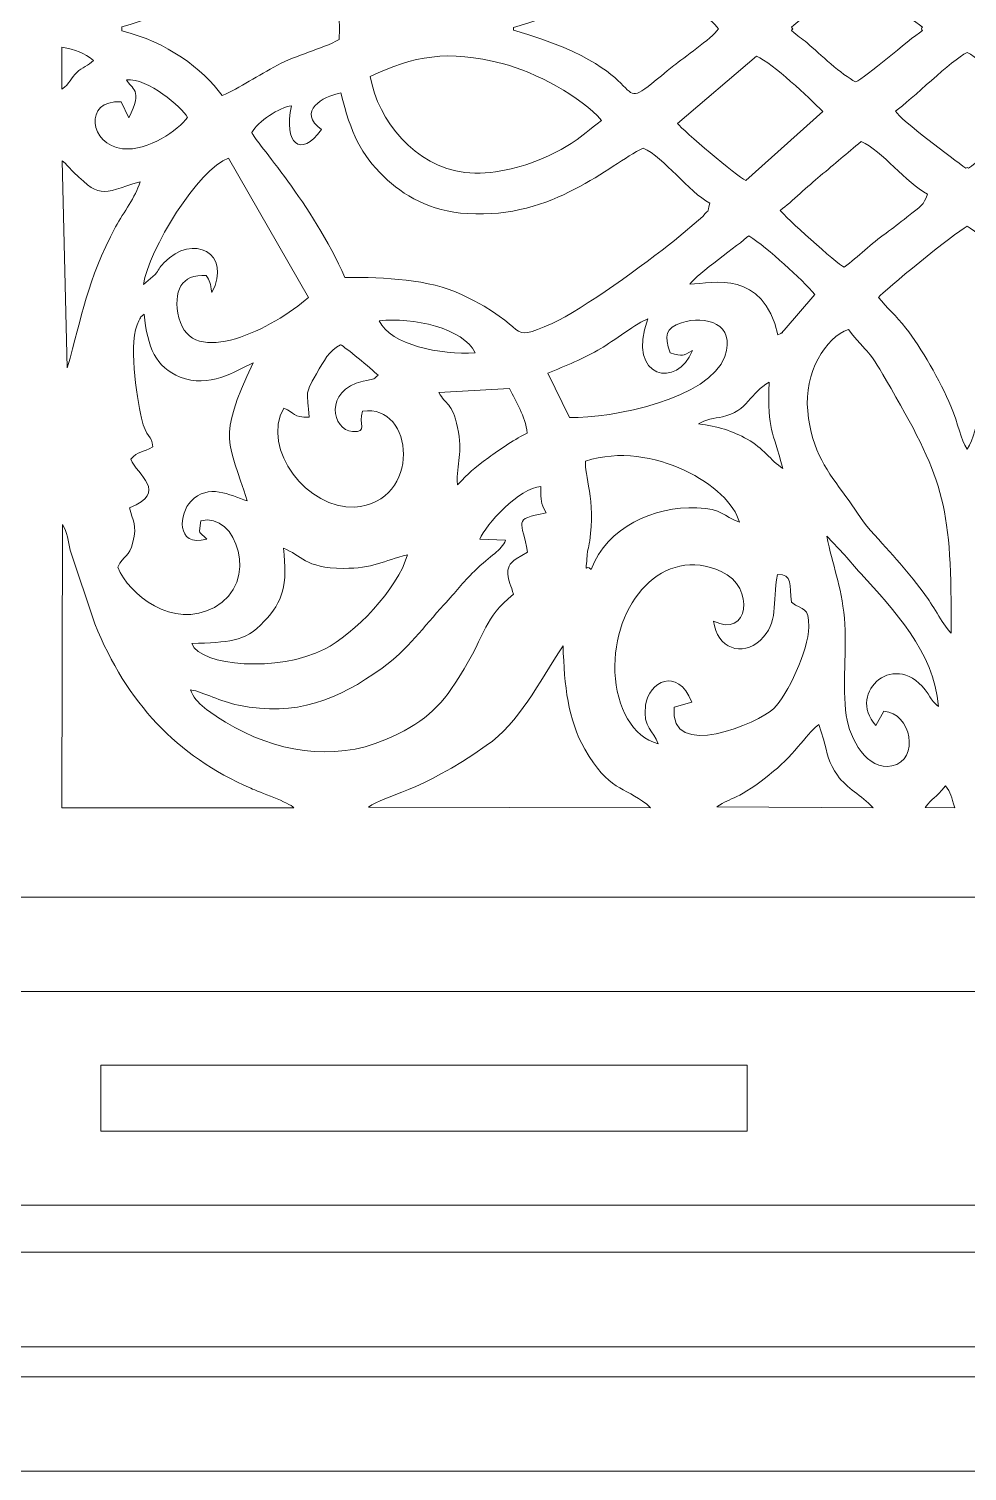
# Model space of a CAD drawing. Header units: millimetres. Extents: x 157 to 646, y -202 to 630.
# Drawn here: x 381.2 to 432.3, y 246.9 to 325.4 of the extents above; entities that cross this region are included whole.
import ezdxf

# ---------------------------------------------------------------- set-up
doc = ezdxf.new("R2010")
doc.units = ezdxf.units.MM
doc.header["$MEASUREMENT"] = 0
doc.layers.add('layer 1', color=7, linetype='Continuous')

msp = doc.modelspace()

# ---------------------------------------------------------------- linework, layer by layer
at = {"layer": 'layer 1', "color": 240, "lineweight": 9}
for points in [[(162.0286, 253.693), (508.8282, 253.693), (508.8282, 258.8336), (162.0286, 258.8336), (162.0286, 253.693)], [(162.0286, 246.9197), (508.8282, 246.9197), (508.8282, 252.0603), (162.0286, 252.0603), (162.0286, 246.9197)]]:
    msp.add_lwpolyline(points, close=True, dxfattribs=at)
for points, knots in [([(157.1514, 265.4211), (157.1514, 265.4211), (157.1514, 380.4211), (157.1514, 380.4211), (157.1514, 380.4211), (157.1399, 380.9546), (157.7854, 384.4211), (161.5119, 384.4211), (161.5119, 384.4211), (280.1487, 384.4211), (428.5206, 384.4476), (534.1882, 384.4476), (534.1882, 384.4476), (534.1882, 377.2618), (534.1882, 382.7484), (534.1882, 364.176), (534.1882, 364.176), (529.1451, 362.0629), (525.5787, 357.069), (525.5787, 351.2821), (525.5787, 351.2821), (525.5787, 351.2821), (525.5787, 290.5336), (525.5787, 290.5336), (525.5787, 290.5336), (525.5787, 284.7467), (529.1451, 279.7528), (534.1882, 277.6397), (534.1882, 277.6397), (534.1882, 277.6397), (534.1882, 261.3946), (534.1882, 261.3946), (534.1882, 261.3946), (428.5206, 261.3946), (280.1487, 261.4211), (161.5119, 261.4211), (161.5119, 261.4211), (157.7854, 261.4211), (157.1399, 264.8876), (157.1514, 265.4211)], [0, 0, 0, 0, 0.0909091, 0.0909091, 0.0909091, 0.0909091, 0.1818182, 0.1818182, 0.1818182, 0.1818182, 0.2727273, 0.2727273, 0.2727273, 0.2727273, 0.3636364, 0.3636364, 0.3636364, 0.3636364, 0.4545455, 0.4545455, 0.4545455, 0.4545455, 0.5454545, 0.5454545, 0.5454545, 0.5454545, 0.6363636, 0.6363636, 0.6363636, 0.6363636, 0.7272727, 0.7272727, 0.7272727, 0.7272727, 0.8181818, 0.8181818, 0.8181818, 0.8181818, 1, 1, 1, 1]), ([(407.6091, 325.4879), (416.3236, 327.998), (412.2382, 330.7162), (416.3378, 327.4241), (416.3378, 327.4241), (416.8689, 326.9975), (418.3508, 325.9818), (418.7739, 325.4211), (418.7739, 325.4211), (418.3508, 324.8604), (416.8689, 323.8447), (416.3378, 323.4181), (416.3378, 323.4181), (412.2382, 320.126), (416.3236, 322.8442), (407.6091, 325.3543), (407.6091, 325.3543), (407.6091, 325.3543), (407.6091, 325.4879), (407.6091, 325.4879)], [0, 0, 0, 0, 0.1666667, 0.1666667, 0.1666667, 0.1666667, 0.3333333, 0.3333333, 0.3333333, 0.3333333, 0.5, 0.5, 0.5, 0.5, 0.6666667, 0.6666667, 0.6666667, 0.6666667, 1, 1, 1, 1]), ([(391.7637, 329.0538), (392.7161, 328.6419), (393.742, 327.9382), (394.7654, 327.397), (394.7654, 327.397), (395.8197, 326.8396), (397.1252, 326.544), (398.1366, 326.0007), (398.1366, 326.0007), (398.1366, 326.0007), (398.1429, 325.4211), (398.1429, 325.4211), (398.1429, 325.4211), (398.1429, 325.4211), (398.1366, 324.8415), (398.1366, 324.8415), (398.1366, 324.8415), (397.1252, 324.2982), (395.8197, 324.0026), (394.7654, 323.4452), (394.7654, 323.4452), (393.742, 322.904), (392.7161, 322.2003), (391.7637, 321.7884), (391.7637, 321.7884), (390.6887, 323.2557), (388.7578, 324.7175), (386.3038, 325.3079), (386.3038, 325.3079), (386.3038, 325.3079), (386.3038, 325.5343), (386.3038, 325.5343), (386.3038, 325.5343), (388.7578, 326.1247), (390.6887, 327.5865), (391.7637, 329.0538)], [0, 0, 0, 0, 0.1, 0.1, 0.1, 0.1, 0.2, 0.2, 0.2, 0.2, 0.3, 0.3, 0.3, 0.3, 0.4, 0.4, 0.4, 0.4, 0.5, 0.5, 0.5, 0.5, 0.6, 0.6, 0.6, 0.6, 0.7, 0.7, 0.7, 0.7, 0.8, 0.8, 0.8, 0.8, 1, 1, 1, 1]), ([(426.2227, 328.3112), (426.8198, 328.0482), (429.0427, 326.0684), (429.8639, 325.5112), (429.8639, 325.5112), (429.8492, 325.484), (429.8293, 325.4537), (429.8049, 325.4211), (429.8049, 325.4211), (429.8293, 325.3885), (429.8492, 325.3582), (429.8639, 325.331), (429.8639, 325.331), (429.0427, 324.7738), (426.8198, 322.794), (426.2227, 322.531), (426.2227, 322.531), (425.481, 322.9237), (424.2786, 324.0482), (423.5828, 324.66), (423.5828, 324.66), (423.2772, 324.9287), (423.1029, 324.9989), (422.7387, 325.331), (422.7387, 325.331), (422.7487, 325.3502), (422.7726, 325.3809), (422.8082, 325.4211), (422.8082, 325.4211), (422.7726, 325.4613), (422.7487, 325.492), (422.7387, 325.5112), (422.7387, 325.5112), (423.1029, 325.8433), (423.2772, 325.9135), (423.5828, 326.1822), (423.5828, 326.1822), (424.2786, 326.794), (425.481, 327.9185), (426.2227, 328.3112)], [0, 0, 0, 0, 0.0909091, 0.0909091, 0.0909091, 0.0909091, 0.1818182, 0.1818182, 0.1818182, 0.1818182, 0.2727273, 0.2727273, 0.2727273, 0.2727273, 0.3636364, 0.3636364, 0.3636364, 0.3636364, 0.4545455, 0.4545455, 0.4545455, 0.4545455, 0.5454545, 0.5454545, 0.5454545, 0.5454545, 0.6363636, 0.6363636, 0.6363636, 0.6363636, 0.7272727, 0.7272727, 0.7272727, 0.7272727, 0.8181818, 0.8181818, 0.8181818, 0.8181818, 1, 1, 1, 1]), ([(384.7727, 323.6991), (384.2478, 324.1134), (383.7892, 324.2915), (383.0417, 324.4302), (383.0417, 324.4302), (383.0417, 324.4302), (383.0484, 322.1368), (383.0484, 322.1368), (383.0484, 322.1368), (383.4787, 322.4358), (383.513, 322.7386), (383.8711, 323.0673), (383.8711, 323.0673), (384.125, 323.3001), (384.4876, 323.4393), (384.7727, 323.6991)], [0, 0, 0, 0, 0.2, 0.2, 0.2, 0.2, 0.4, 0.4, 0.4, 0.4, 0.6, 0.6, 0.6, 0.6, 1, 1, 1, 1]), ([(412.4057, 320.4354), (411.3141, 321.7351), (408.7797, 323.0708), (406.9977, 323.5354), (406.9977, 323.5354), (404.0448, 324.305), (402.1557, 323.9448), (399.8217, 322.823), (399.8217, 322.823), (400.2506, 320.4124), (402.2561, 317.9387), (404.97, 317.6016), (404.97, 317.6016), (406.3882, 317.4255), (408.0946, 317.8847), (409.2344, 318.3892), (409.2344, 318.3892), (410.7914, 319.0781), (411.0878, 319.4182), (412.4057, 320.4354)], [0, 0, 0, 0, 0.1666667, 0.1666667, 0.1666667, 0.1666667, 0.3333333, 0.3333333, 0.3333333, 0.3333333, 0.5, 0.5, 0.5, 0.5, 0.6666667, 0.6666667, 0.6666667, 0.6666667, 1, 1, 1, 1]), ([(420.2518, 317.1735), (420.2518, 317.1735), (424.4385, 320.925), (424.4385, 320.925), (424.4385, 320.925), (423.6649, 321.6922), (421.7584, 323.5135), (420.8344, 323.9395), (420.8344, 323.9395), (420.8344, 323.9395), (416.5338, 320.2722), (416.5338, 320.2722), (416.5338, 320.2722), (416.8316, 319.8953), (419.7658, 317.4015), (420.2518, 317.1735)], [0, 0, 0, 0, 0.2, 0.2, 0.2, 0.2, 0.4, 0.4, 0.4, 0.4, 0.6, 0.6, 0.6, 0.6, 1, 1, 1, 1]), ([(432.3635, 317.8339), (432.3444, 317.8417), (432.3213, 317.853), (432.2951, 317.8668), (432.2951, 317.8668), (432.2689, 317.853), (432.2458, 317.8417), (432.2267, 317.8339), (432.2267, 317.8339), (431.4868, 318.39), (428.7272, 320.4132), (428.3886, 320.942), (428.3886, 320.942), (429.2736, 321.5526), (431.4428, 323.7367), (432.2951, 324.1291), (432.2951, 324.1291), (433.1474, 323.7367), (435.3166, 321.5526), (436.2016, 320.942), (436.2016, 320.942), (435.863, 320.4132), (433.1034, 318.39), (432.3635, 317.8339)], [0, 0, 0, 0, 0.1428571, 0.1428571, 0.1428571, 0.1428571, 0.2857143, 0.2857143, 0.2857143, 0.2857143, 0.4285714, 0.4285714, 0.4285714, 0.4285714, 0.5714286, 0.5714286, 0.5714286, 0.5714286, 0.7142857, 0.7142857, 0.7142857, 0.7142857, 1, 1, 1, 1]), ([(389.8785, 320.5986), (389.5475, 321.1589), (387.7378, 322.7533), (386.5535, 322.6511), (386.5535, 322.6511), (386.831, 322.1247), (387.4867, 322.17), (386.687, 320.5687), (386.687, 320.5687), (386.687, 320.5687), (386.2773, 321.4499), (386.2773, 321.4499), (386.2773, 321.4499), (384.1737, 321.5769), (384.5465, 319.0868), (386.3439, 318.8961), (386.3439, 318.8961), (387.7494, 318.7469), (389.386, 319.9233), (389.8785, 320.5986)], [0, 0, 0, 0, 0.1666667, 0.1666667, 0.1666667, 0.1666667, 0.3333333, 0.3333333, 0.3333333, 0.3333333, 0.5, 0.5, 0.5, 0.5, 0.6666667, 0.6666667, 0.6666667, 0.6666667, 1, 1, 1, 1]), ([(398.4348, 311.8957), (400.6777, 311.8867), (402.9717, 311.8137), (404.8187, 310.9509), (404.8187, 310.9509), (408.663, 309.1553), (407.1386, 308.2286), (409.711, 309.3914), (409.711, 309.3914), (411.3993, 310.1543), (414.7732, 312.6256), (416.3749, 313.904), (416.3749, 313.904), (416.3749, 313.904), (417.9072, 315.2028), (417.9072, 315.2028), (417.9072, 315.2028), (418.3758, 315.7472), (418.1022, 315.2798), (418.2942, 315.937), (418.2942, 315.937), (417.1404, 316.5404), (415.8185, 318.4159), (414.6764, 318.9351), (414.6764, 318.9351), (412.7747, 318.0023), (409.7909, 315.0752), (405.1261, 315.3636), (405.1261, 315.3636), (403.0178, 315.494), (401.6375, 316.3534), (400.5601, 317.3827), (400.5601, 317.3827), (399.3119, 318.5751), (398.7729, 319.7204), (398.2256, 321.9298), (398.2256, 321.9298), (397.6077, 321.8577), (395.8725, 321.1063), (396.9658, 320.1065), (396.9658, 320.1065), (396.9658, 320.1065), (397.1617, 319.9459), (397.1617, 319.9459), (397.1617, 319.9459), (396.031, 318.3475), (395.0803, 319.2011), (395.5337, 321.2335), (395.5337, 321.2335), (394.8716, 321.1496), (393.7081, 320.3813), (393.3711, 319.7826), (393.3711, 319.7826), (393.6126, 319.2205), (396.6813, 315.9113), (398.4348, 311.8957)], [0, 0, 0, 0, 0.0666667, 0.0666667, 0.0666667, 0.0666667, 0.1333333, 0.1333333, 0.1333333, 0.1333333, 0.2, 0.2, 0.2, 0.2, 0.2666667, 0.2666667, 0.2666667, 0.2666667, 0.3333333, 0.3333333, 0.3333333, 0.3333333, 0.4, 0.4, 0.4, 0.4, 0.4666667, 0.4666667, 0.4666667, 0.4666667, 0.5333333, 0.5333333, 0.5333333, 0.5333333, 0.6, 0.6, 0.6, 0.6, 0.6666667, 0.6666667, 0.6666667, 0.6666667, 0.7333333, 0.7333333, 0.7333333, 0.7333333, 0.8, 0.8, 0.8, 0.8, 0.8666667, 0.8666667, 0.8666667, 0.8666667, 1, 1, 1, 1]), ([(425.6069, 312.4479), (426.3606, 313.0115), (427.0922, 313.747), (427.8639, 314.2905), (427.8639, 314.2905), (428.3157, 314.6087), (428.5664, 314.8094), (429.0227, 315.1757), (429.0227, 315.1757), (429.818, 315.8139), (429.9164, 315.7876), (430.1386, 316.4315), (430.1386, 316.4315), (428.9641, 317.0419), (427.6775, 318.7829), (426.5306, 319.2892), (426.5306, 319.2892), (425.7281, 318.628), (425.1271, 318.0993), (424.2997, 317.415), (424.2997, 317.415), (423.6315, 316.8623), (422.7699, 316.0231), (422.1213, 315.5398), (422.1213, 315.5398), (422.3315, 315.2458), (425.2114, 312.6184), (425.6069, 312.4479)], [0, 0, 0, 0, 0.125, 0.125, 0.125, 0.125, 0.25, 0.25, 0.25, 0.25, 0.375, 0.375, 0.375, 0.375, 0.5, 0.5, 0.5, 0.5, 0.625, 0.625, 0.625, 0.625, 0.75, 0.75, 0.75, 0.75, 1, 1, 1, 1]), ([(387.2977, 317.0947), (385.106, 316.4532), (385.1774, 316.0769), (383.3603, 317.9551), (383.3603, 317.9551), (383.1367, 318.1862), (383.308, 318.038), (383.05, 318.2444), (383.05, 318.2444), (383.05, 318.2444), (383.3343, 306.9748), (383.3343, 306.9748), (383.3343, 306.9748), (384.1812, 309.834), (384.3691, 311.6546), (385.9697, 314.6413), (385.9697, 314.6413), (386.4193, 315.4802), (387.0314, 316.228), (387.2977, 317.0947)], [0, 0, 0, 0, 0.1666667, 0.1666667, 0.1666667, 0.1666667, 0.3333333, 0.3333333, 0.3333333, 0.3333333, 0.5, 0.5, 0.5, 0.5, 0.6666667, 0.6666667, 0.6666667, 0.6666667, 1, 1, 1, 1]), ([(391.1996, 311.0685), (391.1269, 311.6006), (391.0982, 311.6745), (390.8989, 311.9985), (390.8989, 311.9985), (389.5503, 312.0947), (389.0647, 311.1542), (389.4151, 309.6834), (389.4151, 309.6834), (390.089, 306.8555), (394.5794, 309.1308), (396.4675, 310.8074), (396.4675, 310.8074), (396.4675, 310.8074), (392.1114, 318.3773), (392.1114, 318.3773), (392.1114, 318.3773), (390.4711, 317.8351), (387.7509, 313.3681), (387.4869, 311.5064), (387.4869, 311.5064), (387.4869, 311.5064), (388.1188, 312.0446), (388.1188, 312.0446), (388.1188, 312.0446), (388.3317, 312.313), (388.3224, 312.3945), (388.5901, 312.6779), (388.5901, 312.6779), (390.1652, 314.3453), (392.3436, 313.1894), (391.1996, 311.0685)], [0, 0, 0, 0, 0.1111111, 0.1111111, 0.1111111, 0.1111111, 0.2222222, 0.2222222, 0.2222222, 0.2222222, 0.3333333, 0.3333333, 0.3333333, 0.3333333, 0.4444444, 0.4444444, 0.4444444, 0.4444444, 0.5555556, 0.5555556, 0.5555556, 0.5555556, 0.6666667, 0.6666667, 0.6666667, 0.6666667, 0.7777778, 0.7777778, 0.7777778, 0.7777778, 1, 1, 1, 1]), ([(421.9999, 308.7649), (422.5396, 309.0588), (422.024, 308.7175), (422.3393, 309.0175), (422.3393, 309.0175), (422.3393, 309.0175), (424.0169, 310.9574), (424.0169, 310.9574), (424.0169, 310.9574), (423.291, 311.8041), (421.476, 313.4573), (420.4222, 314.1602), (420.4222, 314.1602), (419.8709, 313.6669), (417.6191, 312.1017), (417.2054, 311.5224), (417.2054, 311.5224), (418.51, 311.5868), (421.1708, 312.3138), (421.9999, 308.7649)], [0, 0, 0, 0, 0.1666667, 0.1666667, 0.1666667, 0.1666667, 0.3333333, 0.3333333, 0.3333333, 0.3333333, 0.5, 0.5, 0.5, 0.5, 0.6666667, 0.6666667, 0.6666667, 0.6666667, 1, 1, 1, 1]), ([(432.2951, 314.6856), (433.0229, 314.2835), (436.8321, 311.1478), (437.1165, 310.8074), (437.1165, 310.8074), (436.6538, 310.2412), (436.1707, 309.8156), (435.6331, 309.1349), (435.6331, 309.1349), (434.7909, 308.0687), (433.7656, 306.2608), (433.1746, 304.876), (433.1746, 304.876), (432.7553, 303.8939), (432.6699, 303.0867), (432.2951, 302.5357), (432.2951, 302.5357), (431.9203, 303.0867), (431.8349, 303.8939), (431.4156, 304.876), (431.4156, 304.876), (430.8246, 306.2608), (429.7993, 308.0687), (428.9571, 309.1349), (428.9571, 309.1349), (428.4195, 309.8156), (427.9364, 310.2412), (427.4737, 310.8074), (427.4737, 310.8074), (427.7581, 311.1478), (431.5673, 314.2835), (432.2951, 314.6856)], [0, 0, 0, 0, 0.1111111, 0.1111111, 0.1111111, 0.1111111, 0.2222222, 0.2222222, 0.2222222, 0.2222222, 0.3333333, 0.3333333, 0.3333333, 0.3333333, 0.4444444, 0.4444444, 0.4444444, 0.4444444, 0.5555556, 0.5555556, 0.5555556, 0.5555556, 0.6666667, 0.6666667, 0.6666667, 0.6666667, 0.7777778, 0.7777778, 0.7777778, 0.7777778, 1, 1, 1, 1]), ([(390.6123, 298.6474), (390.4776, 297.8636), (390.4869, 298.0761), (390.9209, 297.6495), (390.9209, 297.6495), (389.1912, 297.1912), (389.4487, 299.0851), (390.0523, 299.7022), (390.0523, 299.7022), (391.0371, 300.709), (392.1659, 300.0436), (393.1178, 299.7297), (393.1178, 299.7297), (392.1447, 303.0143), (391.4312, 302.9683), (393.4462, 307.2429), (393.4462, 307.2429), (392.4835, 306.7896), (391.0499, 305.8337), (389.479, 306.4684), (389.479, 306.4684), (388.1507, 307.0053), (387.7006, 308.0748), (387.5125, 309.8984), (387.5125, 309.8984), (387.2572, 309.6423), (387.4185, 309.8765), (387.2367, 309.5378), (387.2367, 309.5378), (386.6207, 308.4309), (387.1149, 305.433), (387.3738, 304.2388), (387.3738, 304.2388), (387.6178, 303.1127), (387.9538, 303.334), (387.9922, 302.6745), (387.9922, 302.6745), (387.4377, 302.3336), (387.1827, 302.4822), (386.7955, 301.9953), (386.7955, 301.9953), (387.1113, 301.1345), (388.8933, 300.2157), (386.7163, 299.3449), (386.7163, 299.3449), (386.8984, 298.6404), (387.1454, 298.431), (386.9126, 297.4801), (386.9126, 297.4801), (386.7022, 296.6215), (386.4035, 296.819), (386.0879, 296.1206), (386.0879, 296.1206), (386.6838, 294.6247), (389.0698, 292.7138), (391.3416, 293.9295), (391.3416, 293.9295), (393.8466, 295.2698), (392.5322, 299.1743), (390.6123, 298.6474)], [0, 0, 0, 0, 0.0625, 0.0625, 0.0625, 0.0625, 0.125, 0.125, 0.125, 0.125, 0.1875, 0.1875, 0.1875, 0.1875, 0.25, 0.25, 0.25, 0.25, 0.3125, 0.3125, 0.3125, 0.3125, 0.375, 0.375, 0.375, 0.375, 0.4375, 0.4375, 0.4375, 0.4375, 0.5, 0.5, 0.5, 0.5, 0.5625, 0.5625, 0.5625, 0.5625, 0.625, 0.625, 0.625, 0.625, 0.6875, 0.6875, 0.6875, 0.6875, 0.75, 0.75, 0.75, 0.75, 0.8125, 0.8125, 0.8125, 0.8125, 0.875, 0.875, 0.875, 0.875, 1, 1, 1, 1]), ([(405.5302, 307.7919), (404.9144, 309.1194), (402.1187, 309.7519), (400.3126, 309.5236), (400.3126, 309.5236), (400.9166, 308.2165), (403.6464, 307.6586), (405.5302, 307.7919)], [0, 0, 0, 0, 0.3333333, 0.3333333, 0.3333333, 0.3333333, 1, 1, 1, 1]), ([(410.6548, 304.2619), (412.9857, 304.2181), (418.2989, 305.2868), (419.1097, 307.5849), (419.1097, 307.5849), (419.7459, 309.388), (418.0372, 309.8402), (416.7635, 309.4239), (416.7635, 309.4239), (415.8733, 309.133), (415.8182, 308.7378), (416.135, 307.7815), (416.135, 307.7815), (416.8682, 307.5867), (416.7803, 307.6024), (417.3444, 307.9186), (417.3444, 307.9186), (416.5949, 305.838), (413.7299, 306.3388), (414.9256, 309.6298), (414.9256, 309.6298), (414.4051, 309.4648), (412.9649, 308.3755), (412.374, 308.0292), (412.374, 308.0292), (411.4274, 307.4745), (410.453, 307.068), (409.4813, 306.6883), (409.4813, 306.6883), (409.4813, 306.6883), (410.6548, 304.2619), (410.6548, 304.2619)], [0, 0, 0, 0, 0.1111111, 0.1111111, 0.1111111, 0.1111111, 0.2222222, 0.2222222, 0.2222222, 0.2222222, 0.3333333, 0.3333333, 0.3333333, 0.3333333, 0.4444444, 0.4444444, 0.4444444, 0.4444444, 0.5555556, 0.5555556, 0.5555556, 0.5555556, 0.6666667, 0.6666667, 0.6666667, 0.6666667, 0.7777778, 0.7777778, 0.7777778, 0.7777778, 1, 1, 1, 1]), ([(431.4223, 292.5296), (431.4601, 299.3519), (431.0882, 300.7656), (428.1549, 305.8429), (428.1549, 305.8429), (426.7454, 308.2827), (427.2886, 307.2461), (425.8346, 309.063), (425.8346, 309.063), (424.6096, 308.6342), (423.4047, 306.6787), (423.6198, 304.6225), (423.6198, 304.6225), (423.8569, 302.3552), (424.7229, 301.3082), (425.7019, 299.9734), (425.7019, 299.9734), (426.1618, 299.3463), (426.4666, 298.7611), (427.0362, 298.1256), (427.0362, 298.1256), (428.2227, 296.8017), (429.1069, 295.8767), (430.0847, 294.5076), (430.0847, 294.5076), (430.4232, 294.0335), (431.0819, 292.8533), (431.4223, 292.5296)], [0, 0, 0, 0, 0.125, 0.125, 0.125, 0.125, 0.25, 0.25, 0.25, 0.25, 0.375, 0.375, 0.375, 0.375, 0.5, 0.5, 0.5, 0.5, 0.625, 0.625, 0.625, 0.625, 0.75, 0.75, 0.75, 0.75, 1, 1, 1, 1]), ([(399.4054, 304.6099), (399.1223, 303.9126), (399.7582, 303.445), (398.8513, 303.4995), (398.8513, 303.4995), (397.7593, 303.5651), (397.2653, 305.7458), (399.4348, 306.2437), (399.4348, 306.2437), (400.0404, 306.3827), (399.9354, 306.2848), (400.2488, 306.5645), (400.2488, 306.5645), (399.8598, 306.9434), (398.4396, 308.1217), (398.2038, 308.2285), (398.2038, 308.2285), (397.5571, 307.8808), (397.3224, 307.3786), (396.8971, 306.6488), (396.8971, 306.6488), (396.173, 305.4063), (396.4339, 305.6539), (396.5024, 304.2844), (396.5024, 304.2844), (395.5753, 304.2659), (395.7364, 304.5109), (395.1249, 304.7808), (395.1249, 304.7808), (393.8322, 302.547), (396.4576, 299.2336), (398.9602, 299.3941), (398.9602, 299.3941), (402.6538, 299.631), (402.2265, 305.0779), (399.4054, 304.6099)], [0, 0, 0, 0, 0.1, 0.1, 0.1, 0.1, 0.2, 0.2, 0.2, 0.2, 0.3, 0.3, 0.3, 0.3, 0.4, 0.4, 0.4, 0.4, 0.5, 0.5, 0.5, 0.5, 0.6, 0.6, 0.6, 0.6, 0.7, 0.7, 0.7, 0.7, 0.8, 0.8, 0.8, 0.8, 1, 1, 1, 1]), ([(422.2608, 301.4988), (421.7161, 303.6754), (421.4262, 303.398), (421.529, 306.1834), (421.529, 306.1834), (420.5184, 305.6504), (420.3489, 304.5976), (418.9795, 304.3075), (418.9795, 304.3075), (418.5505, 304.2169), (418.0218, 304.1668), (417.6849, 303.9151), (417.6849, 303.9151), (418.7033, 303.8043), (419.5496, 303.5246), (420.3284, 303.0886), (420.3284, 303.0886), (421.1972, 302.6024), (421.6026, 301.9342), (422.2608, 301.4988)], [0, 0, 0, 0, 0.1666667, 0.1666667, 0.1666667, 0.1666667, 0.3333333, 0.3333333, 0.3333333, 0.3333333, 0.5, 0.5, 0.5, 0.5, 0.6666667, 0.6666667, 0.6666667, 0.6666667, 1, 1, 1, 1]), ([(404.5606, 300.5996), (405.2507, 301.313), (405.3495, 301.4213), (406.2655, 302.0943), (406.2655, 302.0943), (406.8177, 302.5), (407.7875, 303.155), (408.3647, 303.418), (408.3647, 303.418), (408.2485, 304.3796), (407.7544, 305.0924), (407.3925, 305.8457), (407.3925, 305.8457), (407.3925, 305.8457), (403.5467, 305.6308), (403.5467, 305.6308), (403.5467, 305.6308), (403.9307, 304.9246), (404.2793, 305.1072), (404.5711, 303.7249), (404.5711, 303.7249), (404.8744, 302.2881), (404.5062, 301.8372), (404.5606, 300.5996)], [0, 0, 0, 0, 0.1428571, 0.1428571, 0.1428571, 0.1428571, 0.2857143, 0.2857143, 0.2857143, 0.2857143, 0.4285714, 0.4285714, 0.4285714, 0.4285714, 0.5714286, 0.5714286, 0.5714286, 0.5714286, 0.7142857, 0.7142857, 0.7142857, 0.7142857, 1, 1, 1, 1]), ([(411.8321, 295.9894), (412.7436, 298.3182), (415.2314, 299.4384), (417.5935, 299.3573), (417.5935, 299.3573), (419.0086, 299.3087), (418.9867, 298.8961), (419.9021, 298.5729), (419.9021, 298.5729), (419.3978, 300.5043), (415.1984, 303.0765), (411.5339, 301.8955), (411.5339, 301.8955), (411.4434, 301.1675), (412.101, 299.7226), (411.7588, 297.5486), (411.7588, 297.5486), (411.7387, 297.4208), (411.6331, 296.9159), (411.6291, 296.86), (411.6291, 296.86), (411.5295, 295.4666), (411.5322, 296.4072), (411.8321, 295.9894)], [0, 0, 0, 0, 0.1428571, 0.1428571, 0.1428571, 0.1428571, 0.2857143, 0.2857143, 0.2857143, 0.2857143, 0.4285714, 0.4285714, 0.4285714, 0.4285714, 0.5714286, 0.5714286, 0.5714286, 0.5714286, 0.7142857, 0.7142857, 0.7142857, 0.7142857, 1, 1, 1, 1]), ([(407.6177, 294.6518), (407.3529, 295.482), (406.9891, 296.0714), (407.7656, 296.5787), (407.7656, 296.5787), (407.7656, 296.5787), (408.3777, 296.9366), (408.3777, 296.9366), (408.3777, 296.9366), (408.1082, 298.6539), (407.484, 298.7076), (409.3949, 299.0759), (409.3949, 299.0759), (409.062, 299.7135), (409.1189, 299.6362), (409.0958, 300.506), (409.0958, 300.506), (407.9634, 300.4589), (406.073, 298.4375), (405.7854, 297.6437), (405.7854, 297.6437), (405.7854, 297.6437), (407.1815, 297.5942), (407.1815, 297.5942), (407.1815, 297.5942), (406.9631, 297.0009), (406.389, 296.7985), (405.484, 295.9101), (405.484, 295.9101), (404.8241, 295.2622), (404.5012, 294.7951), (403.8306, 294.0737), (403.8306, 294.0737), (402.7394, 292.9002), (401.8777, 291.6428), (400.4631, 290.6265), (400.4631, 290.6265), (398.0563, 288.8974), (395.7997, 287.9681), (392.6463, 288.607), (392.6463, 288.607), (391.6543, 288.808), (390.7772, 289.3202), (390.0494, 289.4455), (390.0494, 289.4455), (390.2755, 288.7068), (391.1907, 288.1578), (391.9471, 287.6924), (391.9471, 287.6924), (394.5979, 286.0613), (397.7996, 285.5135), (400.6178, 286.7233), (400.6178, 286.7233), (402.675, 287.6063), (403.5837, 288.4327), (404.6407, 290.115), (404.6407, 290.115), (406.2932, 292.745), (405.9075, 293.2592), (407.6177, 294.6518)], [0, 0, 0, 0, 0.0625, 0.0625, 0.0625, 0.0625, 0.125, 0.125, 0.125, 0.125, 0.1875, 0.1875, 0.1875, 0.1875, 0.25, 0.25, 0.25, 0.25, 0.3125, 0.3125, 0.3125, 0.3125, 0.375, 0.375, 0.375, 0.375, 0.4375, 0.4375, 0.4375, 0.4375, 0.5, 0.5, 0.5, 0.5, 0.5625, 0.5625, 0.5625, 0.5625, 0.625, 0.625, 0.625, 0.625, 0.6875, 0.6875, 0.6875, 0.6875, 0.75, 0.75, 0.75, 0.75, 0.8125, 0.8125, 0.8125, 0.8125, 0.875, 0.875, 0.875, 0.875, 1, 1, 1, 1]), ([(395.662, 283.0211), (395.4183, 283.3121), (393.7876, 283.8804), (393.3171, 284.0864), (393.3171, 284.0864), (389.2491, 285.8666), (386.6045, 288.72), (384.8294, 293.0398), (384.8294, 293.0398), (384.8294, 293.0398), (383.5001, 297.0397), (383.5001, 297.0397), (383.5001, 297.0397), (383.3887, 297.5216), (383.3404, 298.0374), (383.0836, 298.4477), (383.0836, 298.4477), (383.0836, 298.4477), (383.0417, 283.0211), (383.0417, 283.0211), (383.0417, 283.0211), (383.0417, 283.0211), (395.662, 283.0211), (395.662, 283.0211)], [0, 0, 0, 0, 0.1428571, 0.1428571, 0.1428571, 0.1428571, 0.2857143, 0.2857143, 0.2857143, 0.2857143, 0.4285714, 0.4285714, 0.4285714, 0.4285714, 0.5714286, 0.5714286, 0.5714286, 0.5714286, 0.7142857, 0.7142857, 0.7142857, 0.7142857, 1, 1, 1, 1]), ([(427.7622, 288.277), (427.7622, 288.277), (427.3246, 287.5064), (427.3246, 287.5064), (427.3246, 287.5064), (425.6777, 289.3044), (428.4829, 291.7903), (430.1727, 289.2225), (430.1727, 289.2225), (430.477, 288.7596), (430.4036, 288.8068), (430.7413, 288.5432), (430.7413, 288.5432), (430.4845, 291.5452), (428.3045, 293.7967), (426.5068, 295.7695), (426.5068, 295.7695), (426.164, 296.1456), (425.96, 296.4081), (425.6279, 296.7968), (425.6279, 296.7968), (425.6279, 296.7968), (424.6564, 297.805), (424.6564, 297.805), (424.6564, 297.805), (424.9683, 296.2239), (425.4528, 295.1474), (425.6137, 293.3514), (425.6137, 293.3514), (425.7694, 291.6141), (425.4826, 289.6865), (425.7192, 288.046), (425.7192, 288.046), (425.9033, 286.7702), (426.8576, 285.0138), (428.2054, 285.3022), (428.2054, 285.3022), (429.7573, 285.6343), (429.2457, 288.205), (427.7622, 288.277)], [0, 0, 0, 0, 0.0909091, 0.0909091, 0.0909091, 0.0909091, 0.1818182, 0.1818182, 0.1818182, 0.1818182, 0.2727273, 0.2727273, 0.2727273, 0.2727273, 0.3636364, 0.3636364, 0.3636364, 0.3636364, 0.4545455, 0.4545455, 0.4545455, 0.4545455, 0.5454545, 0.5454545, 0.5454545, 0.5454545, 0.6363636, 0.6363636, 0.6363636, 0.6363636, 0.7272727, 0.7272727, 0.7272727, 0.7272727, 0.8181818, 0.8181818, 0.8181818, 0.8181818, 1, 1, 1, 1]), ([(401.8425, 296.7971), (400.5216, 296.4647), (399.9852, 296.0442), (398.3566, 296.0558), (398.3566, 296.0558), (396.2239, 296.0712), (396.0941, 296.7716), (395.0948, 297.1584), (395.0948, 297.1584), (395.3285, 295.1301), (395.0833, 294.2634), (394.0569, 293.1748), (394.0569, 293.1748), (392.9251, 291.9747), (392.1122, 292.072), (390.1147, 291.9585), (390.1147, 291.9585), (390.5919, 290.7291), (394.8069, 290.3782), (397.325, 291.6569), (397.325, 291.6569), (398.9296, 292.4718), (401.3343, 294.926), (401.8425, 296.7971)], [0, 0, 0, 0, 0.1428571, 0.1428571, 0.1428571, 0.1428571, 0.2857143, 0.2857143, 0.2857143, 0.2857143, 0.4285714, 0.4285714, 0.4285714, 0.4285714, 0.5714286, 0.5714286, 0.5714286, 0.5714286, 0.7142857, 0.7142857, 0.7142857, 0.7142857, 1, 1, 1, 1]), ([(415.4762, 286.5112), (415.2642, 287.2603), (414.625, 287.333), (414.7983, 288.6089), (414.7983, 288.6089), (414.9707, 289.8775), (416.532, 290.7457), (417.3106, 288.7771), (417.3106, 288.7771), (417.3106, 288.7771), (416.3513, 288.5034), (416.3513, 288.5034), (416.3513, 288.5034), (416.0503, 285.5252), (420.9522, 287.6413), (421.7706, 288.4345), (421.7706, 288.4345), (422.5174, 289.1584), (423.6605, 291.5751), (423.6746, 292.8698), (423.6746, 292.8698), (423.687, 294.0058), (423.3764, 293.7332), (422.7429, 294.2076), (422.7429, 294.2076), (422.6107, 295.146), (422.8191, 295.7428), (421.9842, 295.7258), (421.9842, 295.7258), (421.6567, 294.1292), (422.0802, 293.0994), (421.044, 292.1487), (421.044, 292.1487), (420.0384, 291.226), (418.6971, 291.683), (418.4965, 293.1915), (418.4965, 293.1915), (420.387, 292.204), (420.8177, 295.0108), (418.9182, 295.8889), (418.9182, 295.8889), (415.7826, 297.3383), (412.9833, 294.1915), (413.1347, 290.4038), (413.1347, 290.4038), (413.2111, 288.4919), (414.0944, 286.8601), (415.4762, 286.5112)], [0, 0, 0, 0, 0.0769231, 0.0769231, 0.0769231, 0.0769231, 0.1538462, 0.1538462, 0.1538462, 0.1538462, 0.2307692, 0.2307692, 0.2307692, 0.2307692, 0.3076923, 0.3076923, 0.3076923, 0.3076923, 0.3846154, 0.3846154, 0.3846154, 0.3846154, 0.4615385, 0.4615385, 0.4615385, 0.4615385, 0.5384615, 0.5384615, 0.5384615, 0.5384615, 0.6153846, 0.6153846, 0.6153846, 0.6153846, 0.6923077, 0.6923077, 0.6923077, 0.6923077, 0.7692308, 0.7692308, 0.7692308, 0.7692308, 0.8461538, 0.8461538, 0.8461538, 0.8461538, 1, 1, 1, 1]), ([(415.0648, 283.0211), (415.0648, 283.0211), (414.8701, 283.2169), (414.8701, 283.2169), (414.8701, 283.2169), (413.6104, 284.1977), (412.785, 283.9313), (411.4941, 286.2119), (411.4941, 286.2119), (410.5572, 287.8671), (410.3903, 289.6369), (410.309, 291.843), (410.309, 291.843), (408.9556, 289.7683), (407.94, 287.6793), (406.1344, 286.4091), (406.1344, 286.4091), (402.4162, 283.7936), (400.726, 283.7796), (399.7178, 283.056), (399.7178, 283.056), (399.7178, 283.056), (415.0648, 283.0211), (415.0648, 283.0211)], [0, 0, 0, 0, 0.1428571, 0.1428571, 0.1428571, 0.1428571, 0.2857143, 0.2857143, 0.2857143, 0.2857143, 0.4285714, 0.4285714, 0.4285714, 0.4285714, 0.5714286, 0.5714286, 0.5714286, 0.5714286, 0.7142857, 0.7142857, 0.7142857, 0.7142857, 1, 1, 1, 1]), ([(427.1736, 283.0211), (426.5115, 283.7249), (425.7813, 284.0515), (425.2357, 284.7967), (425.2357, 284.7967), (424.7567, 285.4507), (424.6902, 285.9736), (424.4867, 286.7685), (424.4867, 286.7685), (424.4867, 286.7685), (424.2214, 287.5511), (424.2214, 287.5511), (424.2214, 287.5511), (423.7371, 287.2448), (422.9172, 285.9521), (421.7688, 285.0103), (421.7688, 285.0103), (419.7321, 283.3402), (419.5045, 283.6657), (418.6719, 283.0681), (418.6719, 283.0681), (418.6719, 283.0681), (427.1736, 283.0211), (427.1736, 283.0211)], [0, 0, 0, 0, 0.1428571, 0.1428571, 0.1428571, 0.1428571, 0.2857143, 0.2857143, 0.2857143, 0.2857143, 0.4285714, 0.4285714, 0.4285714, 0.4285714, 0.5714286, 0.5714286, 0.5714286, 0.5714286, 0.7142857, 0.7142857, 0.7142857, 0.7142857, 1, 1, 1, 1]), ([(431.6239, 283.0283), (431.4287, 283.6213), (431.415, 283.8614), (431.1134, 284.2257), (431.1134, 284.2257), (430.5551, 283.4837), (430.4183, 283.6118), (430.0167, 283.0318), (430.0167, 283.0318), (430.0167, 283.0318), (431.6239, 283.0283), (431.6239, 283.0283)], [0, 0, 0, 0, 0.25, 0.25, 0.25, 0.25, 0.5, 0.5, 0.5, 0.5, 1, 1, 1, 1]), ([(385.1658, 269.0211), (385.1658, 269.0211), (420.3218, 269.0211), (420.3218, 269.0211), (420.3218, 269.0211), (420.3218, 269.0211), (420.3218, 265.4211), (420.3218, 265.4211), (420.3218, 265.4211), (420.3218, 265.4211), (385.1658, 265.4211), (385.1658, 265.4211), (385.1658, 265.4211), (385.1658, 265.4211), (385.1658, 269.0211), (385.1658, 269.0211)], [0, 0, 0, 0, 0.2, 0.2, 0.2, 0.2, 0.4, 0.4, 0.4, 0.4, 0.6, 0.6, 0.6, 0.6, 1, 1, 1, 1])]:
    msp.add_open_spline(points, degree=3, knots=knots, dxfattribs=at)
at = {"layer": 'layer 1', "color": 250, "lineweight": 9}
msp.add_open_spline([(515.5878, 278.1618), (515.5878, 278.1618), (496.6126, 278.1618), (496.6126, 278.1618), (496.6126, 278.1618), (496.6126, 278.1618), (496.6126, 354.4211), (496.6126, 354.4211), (496.6126, 354.4211), (496.6126, 354.4211), (491.6576, 354.4211), (491.6576, 354.4211), (491.6576, 354.4211), (491.6576, 354.4211), (491.6576, 278.1618), (491.6576, 278.1618), (491.6576, 278.1618), (491.6576, 278.1618), (293.0948, 278.1618), (293.0948, 278.1618), (293.0948, 278.1618), (293.0948, 278.1618), (293.0948, 354.4211), (293.0948, 354.4211), (293.0948, 354.4211), (293.0948, 354.4211), (288.0963, 354.4211), (288.0963, 354.4211), (288.0963, 354.4211), (288.0963, 354.4211), (288.0963, 278.1618), (288.0963, 278.1618), (288.0963, 278.1618), (288.0963, 278.1618), (168.7882, 278.1618), (168.7882, 278.1618), (168.7882, 278.1618), (168.7882, 278.1618), (168.7882, 273.0211), (168.7882, 273.0211), (168.7882, 273.0211), (168.7882, 273.0211), (515.5878, 273.0211), (515.5878, 273.0211), (515.5878, 273.0211), (515.5878, 273.0211), (515.5878, 278.1618), (515.5878, 278.1618)], degree=3, knots=[0, 0, 0, 0, 0.0769231, 0.0769231, 0.0769231, 0.0769231, 0.1538462, 0.1538462, 0.1538462, 0.1538462, 0.2307692, 0.2307692, 0.2307692, 0.2307692, 0.3076923, 0.3076923, 0.3076923, 0.3076923, 0.3846154, 0.3846154, 0.3846154, 0.3846154, 0.4615385, 0.4615385, 0.4615385, 0.4615385, 0.5384615, 0.5384615, 0.5384615, 0.5384615, 0.6153846, 0.6153846, 0.6153846, 0.6153846, 0.6923077, 0.6923077, 0.6923077, 0.6923077, 0.7692308, 0.7692308, 0.7692308, 0.7692308, 0.8461538, 0.8461538, 0.8461538, 0.8461538, 1, 1, 1, 1], dxfattribs=at)

doc.saveas('drawing.dxf')
